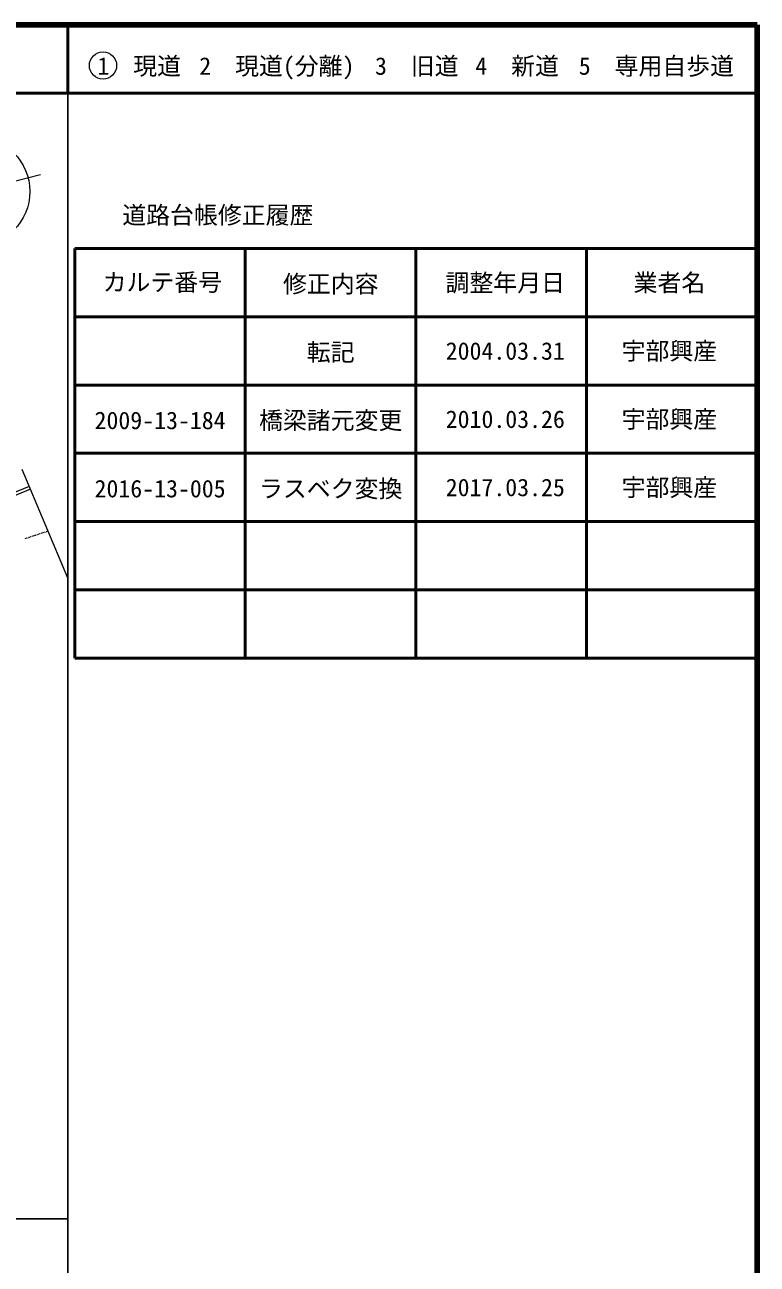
# Model space of a CAD drawing. Units: millimetres, scale not verified. Extents: x 40000 to 680000, y 20000 to 380000.
# Drawn here: x 572687 to 680000, y 198357 to 380000 of the extents above; entities that cross this region are included whole.
import ezdxf
from ezdxf.enums import TextEntityAlignment as Align

# ---------------------------------------------------------------- set-up
doc = ezdxf.new("R2010")
doc.units = ezdxf.units.MM
doc.header["$LTSCALE"] = 1000
for name, color, linetype, lineweight in [('M-TTL', 2, 'Continuous', 140), ('M-TTL-BAND', 7, 'Continuous', 25), ('M-TTL-FRAM', 2, 'Continuous', 50), ('M-TTL-LINE', 7, 'Continuous', 50), ('M-TTL-TXT', 7, 'Continuous', 13), ('M-WORK', 1, 'Continuous', 13)]:
    doc.layers.add(name, color=color, linetype=linetype, lineweight=lineweight)
doc.styles.add('ＭＳ ゴシック', font='')
doc.styles.get('ＭＳ ゴシック').set_extended_font_data('MS Gothic')

msp = doc.modelspace()

# ---------------------------------------------------------------- linework, layer by layer
at = {"layer": 'M-TTL'}
for p, q in [((680000, 380000), (40000, 380000)), ((680000, 20000), (680000, 380000))]:
    msp.add_line(p, q, dxfattribs=at)
at = {"layer": 'M-TTL-BAND'}
for p, q in [((579000, 20000), (579000, 370000)), ((40000, 205000), (579000, 205000))]:
    msp.add_line(p, q, dxfattribs=at)
at = {"layer": 'M-TTL-FRAM'}
for p, q in [((580000, 347197), (580000, 287197)), ((580000, 347197), (680000, 347197)), ((580000, 287197), (680000, 287197))]:
    msp.add_line(p, q, dxfattribs=at)
at = {"layer": 'M-TTL-LINE'}
for p, q in [((579000, 380000), (579000, 370000)), ((40000, 370000), (680000, 370000)), ((605000, 347197), (605000, 287197)), ((630000, 347197), (630000, 287197)), ((655000, 347197), (655000, 287197)), ((580000, 337197), (680000, 337197)), ((580000, 327197), (680000, 327197)), ((580000, 317197), (680000, 317197)), ((580000, 307197), (680000, 307197)), ((580000, 297197), (680000, 297197))]:
    msp.add_line(p, q, dxfattribs=at)
at = {"layer": 'M-TTL-TXT'}
msp.add_circle((584147, 374034), 2000, dxfattribs=at)
at = {"layer": 'M-WORK'}
for p, q in [((574999, 357994), (555671, 353133)), ((572263, 314866), (579000, 298854)), ((573326, 312341), (540472, 298856)), ((573503, 311921), (540699, 298456)), ((574089, 305162), (574184, 305193)), ((574279, 305224), (574374, 305256)), ((574468, 305287), (574563, 305319)), ((574658, 305350), (574753, 305381)), ((574848, 305413), (574943, 305444)), ((575038, 305475), (575133, 305507)), ((575228, 305538), (575323, 305570)), ((575418, 305601), (575513, 305632)), ((575608, 305664), (575703, 305695)), ((575798, 305726), (575893, 305758)), ((575988, 305789), (576071, 305817)), ((572759, 304722), (572854, 304754)), ((572949, 304785), (573044, 304817)), ((573139, 304848), (573234, 304879)), ((573329, 304911), (573424, 304942)), ((573519, 304973), (573614, 305005)), ((573709, 305036), (573804, 305068)), ((573899, 305099), (573994, 305130))]:
    msp.add_line(p, q, dxfattribs=at)
msp.add_circle((565455, 355564), 7965, dxfattribs=at)

# ---------------------------------------------------------------- texts
at = {"layer": 'M-TTL-TXT', "style": 'ＭＳ ゴシック'}
for s, p in [('1\u3000現道', (589448, 373958)), ('2\u3000現道(分離)', (609619, 373958)), ('3\u3000旧道', (630121, 373958)), ('4\u3000新道', (644824, 373958)), ('5\u3000専用自歩道', (665228, 373958)), ('道路台帳修正履歴', (600968, 352113)), ('カルテ番号', (592839, 342277)), ('修正内容', (617509, 342023)), ('調整年月日', (643089, 342197)), ('業者名', (667134, 342197)), ('転記', (617509, 332023)), ('2004.03.31', (643089, 332197)), ('宇部興産', (667134, 332197)), ('橋梁諸元変更', (617509, 322023)), ('2010.03.26', (643089, 322197)), ('宇部興産', (667134, 322197)), ('2009-13-184', (592509, 322023)), ('2016-13-005', (592509, 312023)), ('ラスベク変換', (617509, 312023)), ('2017.03.25', (643089, 312197)), ('宇部興産', (667134, 312197))]:
    msp.add_text(s, height=2566, dxfattribs=at).set_placement(p, align=Align.MIDDLE_CENTER)

doc.saveas('drawing.dxf')
